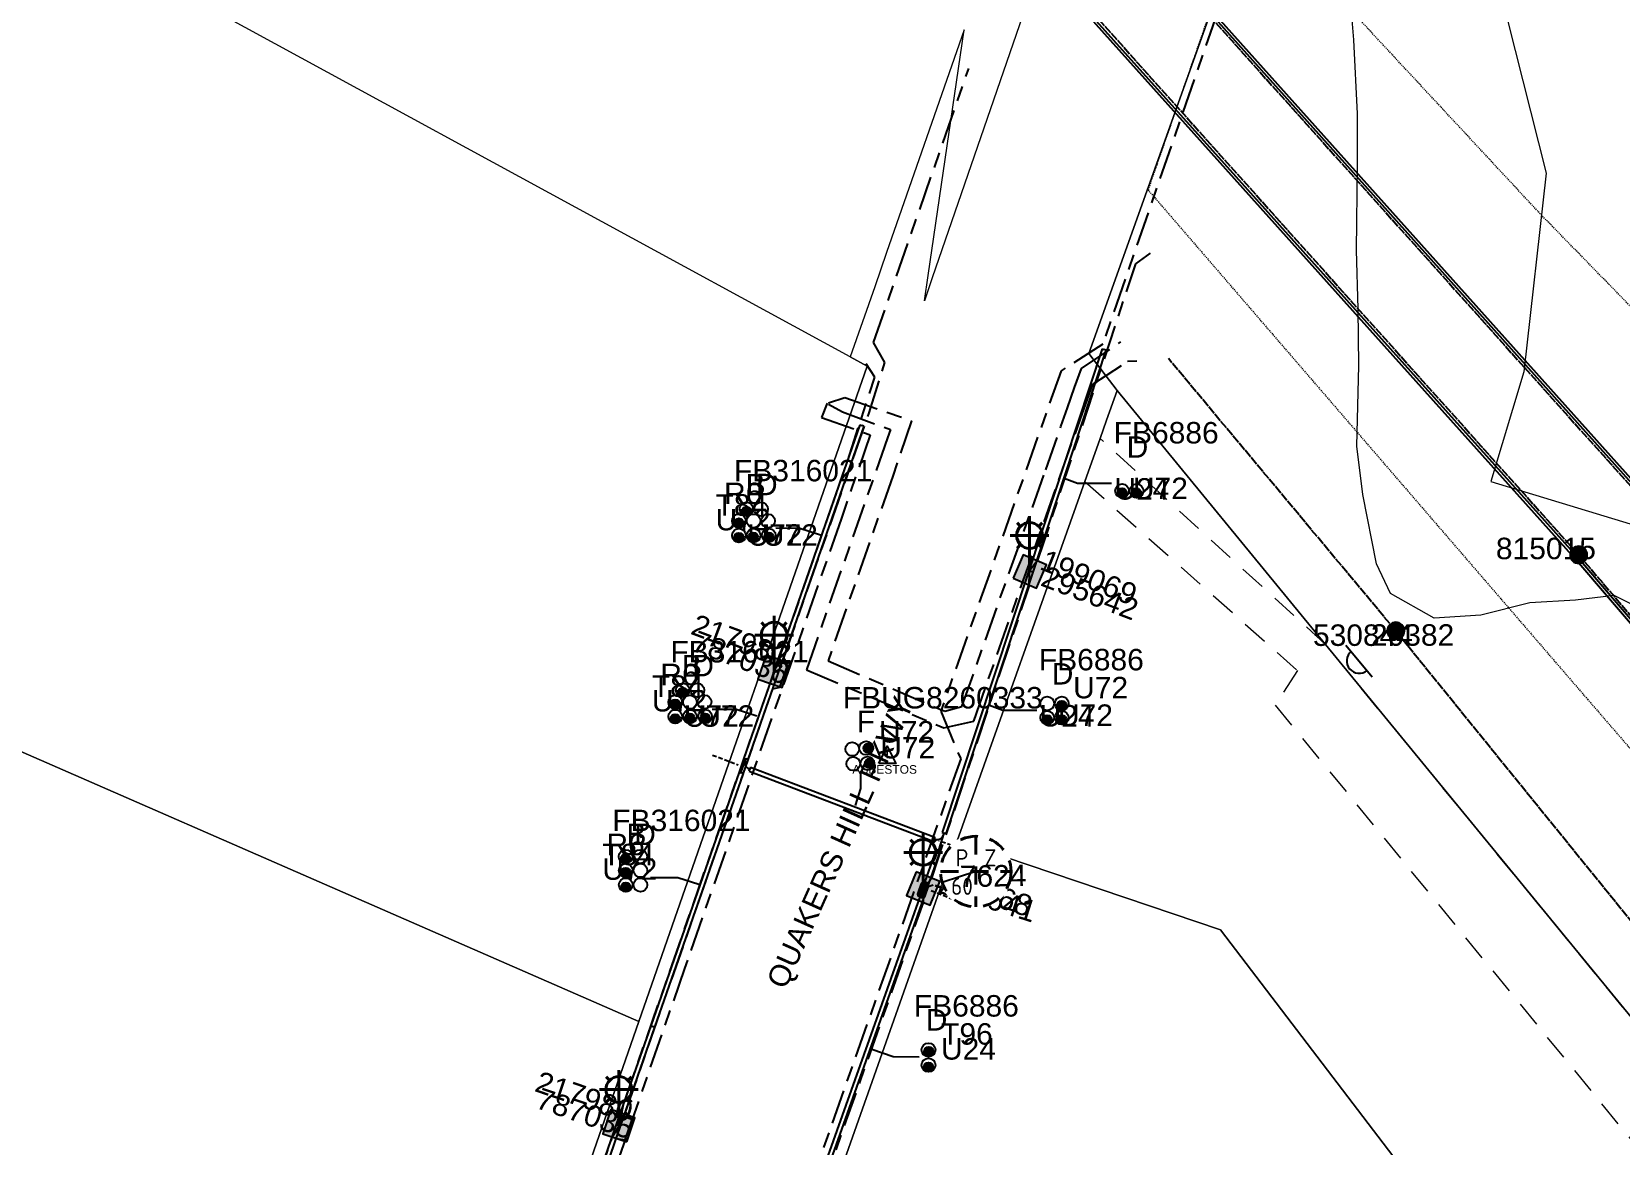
# Model space of a CAD drawing. Header units: metres. Extents: x 301341 to 310479, y 6262403 to 6265281.
# Drawn here: x 302866.3 to 303051.4, y 6264980 to 6265109.7 of the extents above; entities that cross this region are included whole.
import ezdxf
from ezdxf.enums import TextEntityAlignment as Align

# ---------------------------------------------------------------- set-up
doc = ezdxf.new("R2010")
doc.units = ezdxf.units.M
for name, pattern in [('Cable Exist OH', [1, 1, 0]), ('Cable Exist UG', [8.2, 4, -1.2, 1.8, -1.2]), ('Dash', [5, 3, -2]), ('DASHED', [0.75, 0.5, -0.25]), ('HIDDEN', [0.375, 0.25, -0.125]), ('HIDDEN2', [0.1875, 0.125, -0.0625])]:
    doc.linetypes.add(name, pattern=pattern)
doc.layers.get('0').update_dxf_attribs({"color": 6})
for name, color, linetype in [('_User_HV_Exist', 7, 'Continuous'), ('Duct_SP_EXT', 7, 'Continuous'), ('Equip_SL_EXT', 7, 'Continuous'), ('Equip_SP_HV_EXT', 7, 'Continuous'), ('Equip_SP_SL_EXT', 7, 'Continuous'), ('Mains_HV_EXT', 7, 'Continuous'), ('Mains_LV_EXT', 7, 'Continuous'), ('Mains_SL_EXT', 7, 'Continuous'), ('Mains_TR_EXT', 7, 'Continuous'), ('SupportsOH_SP_TR_HV_LV_SL_EXT', 7, 'Continuous'), ('SupportsUG_SP_LV_SL_EXT', 7, 'Continuous'), ('Trench_SP_EXT', 7, 'Continuous')]:
    doc.layers.add(name, color=color, linetype=linetype)
for name, color, linetype, lineweight in [('Cadastre Easements_SP_EXT', 9, 'Continuous', 5), ('Cadastre Land Parcels_SP_EXT', 9, 'Continuous', 5), ('Cadastre Other Property_SP_EXT', 9, 'HIDDEN', 5), ('Cadastre Roads_SP_EXT', 9, 'Continuous', 5)]:
    doc.layers.add(name, color=color, linetype=linetype, lineweight=lineweight)
doc.layers.add('UNKNOWN_FEATURES', color=1, linetype='DASHED', plot=False)
doc.styles.add('COLUMN_LABEL', font='arial.ttf')
doc.styles.add('iecARIAL', font='arial.ttf', dxfattribs={"height": 2})
doc.styles.add('iecNAME', font='times.ttf')
doc.styles.add('IESYMBOL1', font='isocp.shx')
doc.styles.add('POLE_LABEL', font='arial.ttf')
doc.styles.add('SLCP_LABEL', font='arial.ttf', dxfattribs={"height": 3.5})
doc.styles.get("Standard").update_dxf_attribs({"font": 'arial.ttf'})
doc.linetypes.add('Cable E OH', pattern='A,9.4,["E",Standard,S=1.7,R=0,X=0,Y=-1],0', length=9.4)
doc.linetypes.add('Cable P UG', pattern='A,6,-0.5,["P",Standard,S=1.7,R=0,X=0.5,Y=-1],-2.9', length=9.4)

# ---------------------------------------------------------------- blocks, each defined once
blk = doc.blocks.new('COLUMN_EXT')
blk.add_hatch(color=256).paths.add_polyline_path([(-1.49, 1.48), (-1.49, -1.49), (1.48, -1.49), (1.48, 1.48)])
blk.add_lwpolyline([(-1.49, -1.49), (1.48, -1.49), (1.48, 1.48), (-1.49, 1.48)], close=True)
for tag, height, style, flags, p in [('ASSET_NUM', 2.5, 'COLUMN_LABEL', 8, (2, 2)), ('STRUCTURE_PLANT_NUMBER', 0.2, 'POLE_LABEL', 9, (1.81, 0.03)), ('STREET_CODE', 0.2, 'COLUMN_LABEL', 9, (1.81, -0.2))]:
    blk.add_attdef(tag, text='', height=height, dxfattribs=dict(style=style, flags=flags)).set_placement(p, align=Align.MIDDLE_LEFT)
at = {"flags": 9}
for tag, p in [('COLUMN_TYPE', (1.81, -0.4)), ('OWNED_BY', (1.81, -0.6)), ('STATE', (1.81, -0.8)), ('USAGE', (1.81, -1)), ('STREETNAME', (1.81, -1.6)), ('SUBURB', (1.81, -1.8)), ('LEGEND', (1.81, -1.2)), ('LOCATION', (1.81, -1.4)), ('NOTES', (1.81, -2))]:
    blk.add_attdef(tag, text='', height=0.2, dxfattribs=at).set_placement(p, align=Align.MIDDLE_LEFT)
at = {"flags": 1}
blk.add_attdef('Z', (1.81, -2.35), '', height=0.2, dxfattribs=at)
blk = doc.blocks.new('DUCT_EXT')
blk.add_circle((0, 0.8), 0.8)
at = {"flags": 1}
blk.add_attdef('Z', (0, 0), '', height=0.2, dxfattribs=at)
at = {"flags": 9}
for tag, p in [('DUCT_CODE', (0, 0)), ('XSECT_TYPE', (0, -0.2)), ('STATE', (0, -0.6)), ('FB_REFERENCE', (0, -0.4)), ('NOTES', (0, -0.8))]:
    blk.add_attdef(tag, text='', height=0.2, dxfattribs=at).set_placement(p, align=Align.MIDDLE_LEFT)
blk = doc.blocks.new('SL_LANTERN_EXT')
at = {"lineweight": 40}
for p, q in [((-1.46, 5.68), (-1.06, 5.28)), ((0, 1.97), (0, 6.47)), ((1.46, 5.68), (1.06, 5.28)), ((-2.25, 4.22), (2.25, 4.22)), ((-1.46, 2.76), (-1.06, 3.16)), ((0, 0), (0, 2.72)), ((1.46, 2.76), (1.06, 3.16))]:
    blk.add_line(p, q, dxfattribs=at)
blk.add_circle((0, 4.22), 1.5, dxfattribs=at)
at = {"style": 'iecARIAL', "flags": 8}
blk.add_attdef('ASSET_NUM', (1.5, 1.5), '', height=2.5, dxfattribs=at)
for tag, p, height, flags in [('OPERATING_VOLTAGE', (0.98, -1.65), 0.2, 9), ('ORIENTATION', (0.98, -1.85), 0.2, 9), ('OWNED_BY', (0.98, -2.05), 0.2, 9), ('CONSTRUCTED_VOLTAGE', (0.98, -0.65), 0.2, 9), ('CONTROL_TYPE', (0.98, -0.85), 0.2, 9), ('LANTERN_PURPOSE', (0.98, -1.05), 0.2, 9), ('LANTERN_TYPE', (0.98, -1.25), 0.2, 9), ('NO_PHASES', (0.98, -1.45), 0.2, 9), ('LNUMBER', (2.18, -3.25), 2.5, 8), ('STATE', (0.98, -2.25), 0.2, 9), ('USAGE', (0.98, -2.45), 0.2, 9), ('CEXIST', (0.98, -2.65), 0.2, 9), ('CNEW', (0.98, -2.85), 0.2, 9), ('CNUMBER', (0.98, -3.05), 0.2, 9), ('CREMOVE', (0.98, -3.25), 0.2, 9), ('CREPLACE', (0.98, -3.45), 0.2, 9), ('LKINGHEIGHT', (0.98, -3.65), 0.2, 9), ('LBRACKET', (0.98, -3.85), 0.2, 9), ('LBRACKETVOCAB', (0.98, -4.05), 0.2, 9), ('LCATEGORY', (0.98, -4.25), 0.2, 9), ('LCHARGE1', (0.98, -4.45), 0.2, 9), ('LCHARGE1PERCENT', (0.98, -4.65), 0.2, 9), ('LCHARGE2', (0.98, -4.85), 0.2, 9), ('LCHARGE2PERCENT', (0.98, -5.05), 0.2, 9), ('LCHARGE3', (0.98, -5.25), 0.2, 9), ('LCHARGE3PERCENT', (0.98, -5.45), 0.2, 9), ('LEXIST', (0.98, -5.65), 0.2, 9), ('LLAMP', (0.98, -5.85), 0.2, 9), ('LLAMPVOCAB', (0.98, -6.05), 0.2, 9), ('LMAST', (0.98, -6.25), 0.2, 9), ('LMASTVOCAB', (0.98, -6.45), 0.2, 9), ('LNEW', (0.98, -6.65), 0.2, 9), ('LANTNUMBER', (0.98, -6.85), 0.2, 9), ('LOUTREACH', (0.98, -7.25), 0.2, 9), ('LOUTREACHVOCAB', (0.98, -7.45), 0.2, 9), ('STREETNAME', (0.98, -9.25), 0.2, 9), ('SUBURB', (0.98, -9.45), 0.2, 1), ('LRATECODE', (0.98, -7.65), 0.2, 9), ('LREMOVE', (0.98, -7.85), 0.2, 9), ('LREPLACE', (0.98, -8.05), 0.2, 9), ('LTYPE', (0.98, -8.25), 0.2, 9), ('LTYPEVOCAB', (0.98, -8.45), 0.2, 9), ('LEGEND', (0.98, -8.65), 0.2, 9), ('LOCATION', (0.98, -8.85), 0.2, 9), ('NOTES', (0.98, -9.05), 0.2, 9)]:
    blk.add_attdef(tag, p, '', height=height, dxfattribs=dict(flags=flags))
blk = doc.blocks.new('POLE_EXT')
blk.add_hatch(color=256).paths.add_polyline_path([(-1, 0, 1), (1, 0, 1)])
blk.add_lwpolyline([(-1, 0, 1), (1, 0, 1)], format="xyb", close=True)
for tag, height, flags, p in [('pNumber', 2.5, 8, (-17.84, 2.07)), ('OWNED_BY', 0.2, 9, (1.35, -0.4)), ('SPECIAL_USE', 0.2, 9, (1.35, -0.8)), ('STATE', 0.2, 9, (1.35, -1)), ('cLV', 0.2, 9, (1.35, -1.4)), ('hDepth', 0.2, 9, (1.35, -1.6)), ('hDia', 0.2, 9, (1.35, -1.8)), ('PARENT', 0.2, 9, (1.35, -0.6)), ('USAGE', 0.2, 9, (1.35, -1.2)), ('cHV', 0.2, 9, (1.35, -2)), ('cLinedev', 0.2, 9, (1.35, -3.4)), ('pExisting', 0.2, 9, (1.35, -3.8)), ('LBRACKET', 0.2, 9, (1.35, -2.2)), ('LExisting', 0.2, 9, (1.35, -2.4)), ('LANTNUMBER', 0.2, 9, (1.35, -2.6)), ('LOther', 0.2, 9, (1.35, -2.8)), ('LRemove', 0.2, 9, (1.35, -3)), ('LEGEND', 0.2, 9, (1.35, -3.2)), ('LOCATION', 0.2, 9, (1.35, -3.6)), ('pFooting', 0.2, 9, (1.35, -4.4)), ('pNew', 0.2, 9, (1.35, -4.6)), ('pRelocate', 0.2, 9, (1.35, -5)), ('pRemove', 0.2, 9, (1.35, -5.2)), ('pReplace', 0.2, 9, (1.35, -5.4)), ('pStay', 0.2, 9, (1.35, -5.6)), ('PFNUMBER', 0.2, 9, (1.35, -4)), ('NEWPFNUMBER', 0.2, 9, (1.35, -4.2)), ('pType', 0.2, 9, (1.35, -5.8)), ('cspan', 0.2, 9, (1.35, -6)), ('STREETNAME', 0.2, 9, (1.35, -6.2)), ('SUBURB', 0.2, 9, (1.35, -6.4)), ('OPERATED_BY', 0.2, 9, (1.36, -7.01)), ('NOTES', 0.2, 9, (1.35, -6.6)), ('MAINTAINED_BY', 0.2, 9, (1.36, -6.81))]:
    blk.add_attdef(tag, text='', height=height, dxfattribs=dict(flags=flags)).set_placement(p, align=Align.MIDDLE_LEFT)
at = {"style": 'POLE_LABEL'}
for tag, height, flags, p in [('ASSET_NUM', 2.5, 8, (2, 2)), ('STRUCTURE_PLANT_NUMBER', 0.2, 9, (1.35, 0.03)), ('STREET_CODE', 0.2, 9, (1.35, -0.2))]:
    blk.add_attdef(tag, text='', height=height, dxfattribs=dict(at, flags=flags)).set_placement(p, align=Align.MIDDLE_LEFT)
at = {"flags": 1}
blk.add_attdef('Z', (1.35, -7.33), '', height=0.2, dxfattribs=at)
blk = doc.blocks.new('SL_STJ_EXT')
h = blk.add_hatch(color=256)
edge = h.paths.add_edge_path()
edge.add_ellipse((-0.59, 0.13), major_axis=(0.226, 0.226), ratio=1, start_angle=45, end_angle=135)
edge.add_line((-0.91, 0.13), (-0.91, -0.13))
edge.add_ellipse((-0.59, -0.13), major_axis=(0.226, 0.226), ratio=1, start_angle=135, end_angle=225)
edge.add_line((-0.59, -0.45), (0.59, -0.45))
edge.add_ellipse((0.59, -0.13), major_axis=(-0.226, 0.226), ratio=1, start_angle=135, end_angle=225)
edge.add_line((0.91, -0.13), (0.91, 0.13))
edge.add_ellipse((0.59, 0.13), major_axis=(-0.226, 0.226), ratio=1, start_angle=225, end_angle=315)
edge.add_line((0.59, 0.45), (-0.59, 0.45))
blk.add_lwpolyline([(-0.91, 0.13), (-0.91, -0.13, 0.414214), (-0.59, -0.45), (0.59, -0.45, 0.414214), (0.91, -0.13), (0.91, 0.13, 0.414214), (0.59, 0.45), (-0.59, 0.45, 0.414214)], format="xyb", close=True)
at = {"flags": 1}
blk.add_attdef('Z', (0, 0), '', height=0.2, dxfattribs=at)
at = {"flags": 9}
for tag, p in [('ORIENTATION', (0, 0)), ('USAGE', (0, -0.2)), ('LEGEND', (0, -0.4)), ('NOTES', (0, -0.6))]:
    blk.add_attdef(tag, text='', height=0.2, dxfattribs=at).set_placement(p, align=Align.MIDDLE_LEFT)
blk = doc.blocks.new('WARNING_FEATURE_EXT')
at = {"color": 0}
blk.add_lwpolyline([(-0.99, 0), (0, 1.99), (1, 0)], close=True, dxfattribs=at)
at = {"color": 0, "insert": (0, 0.87), "char_height": 1.5, "attachment_point": 5, "line_spacing_factor": 1.5, "style": 'iecNAME'}
blk.add_mtext_dynamic_manual_height_columns('!', width=1.5, gutter_width=4, heights=[0], dxfattribs=at)
at = {"color": 0, "flags": 1}
for tag, p in [('STATE', (1.19, 2.01)), ('HAZMAT_ID', (1.19, 0.72))]:
    blk.add_attdef(tag, p, '', height=0.8, dxfattribs=at)
at = {"color": 0}
blk.add_attdef('WARNING_TYPE', text='', height=0.8, dxfattribs=at).set_placement((-4.07, -1.22), (4.88, -1.22), align=Align.ALIGNED)
at = {"color": 0, "flags": 1}
blk.add_attdef('WARNING_DESC', text='', height=0.8, dxfattribs=at).set_placement((1.19, -0.56), align=Align.MIDDLE_CENTER)
blk = doc.blocks.new('HV_USL_CLOSED_EXT')
blk.add_line((2.4, 5.5), (-2.4, 5.5))
blk.add_lwpolyline([(1.44, 5.5, 0.414214), (0, 6.94, 0.414214), (-1.44, 5.5)], format="xyb")
for tag, height, flags, p in [('ASSET_NUM', 2.5, 8, (2, 2)), ('STREET_CODE', 0.2, 9, (1.5, 0)), ('ACTUAL_STATUS', 0.2, 9, (1.5, -0.2)), ('CONSTRUCTED_VOLTAGE', 0.2, 9, (1.5, -0.4)), ('OPERATING_VOLTAGE', 0.2, 9, (1.5, -0.8)), ('ORIENTATION', 0.2, 9, (1.5, -1)), ('OWNED_BY', 0.2, 9, (1.5, -1.2)), ('OPERATED_BY', 0.2, 9, (1.5, -1.4)), ('STATE', 0.2, 9, (1.5, -1.8)), ('NO_PHASES', 0.2, 9, (1.5, -0.6)), ('MAINTAINED_BY', 0.2, 9, (1.5, -1.6)), ('SWITCH_TYPE', 0.2, 9, (1.5, -2)), ('STREETNAME', 0.2, 9, (1.5, -2.8)), ('SUBURB', 0.2, 9, (1.5, -3)), ('Z', 0.2, 1, (1.5, -3.6)), ('USAGE', 0.2, 9, (1.5, -2.2)), ('LEGEND', 0.2, 9, (1.5, -2.4)), ('LOCATION', 0.2, 9, (1.5, -2.6)), ('NOTES', 0.2, 9, (1.5, -3.2)), ('LABEL_ALIGNMENT', 0.2, 9, (1.5, -3.4))]:
    blk.add_attdef(tag, text='', height=height, dxfattribs=dict(flags=flags)).set_placement(p, align=Align.MIDDLE_LEFT)
blk = doc.blocks.new('CABLE_LARGE_EXT')
h = blk.add_hatch(color=256)
edge = h.paths.add_edge_path()
edge.add_arc((0, 0.55), 0.55, 0, 360)
blk.add_circle((0, 0.55), 0.55)
at = {"flags": 1}
blk.add_attdef('Z', (0, 0), '', height=0.2, dxfattribs=at)
at = {"flags": 9}
for tag, p in [('COND_CODE', (0, 0)), ('STATE', (0, -0.4)), ('XSECT_SIZE', (0, -0.6)), ('FB_REFERENCE', (0, -0.2)), ('NOTES', (0, -0.8))]:
    blk.add_attdef(tag, text='', height=0.2, dxfattribs=at).set_placement(p, align=Align.MIDDLE_LEFT)
blk = doc.blocks.new('SLCP_ZELL_EXT')
blk.add_wipeout([(-0.14, 4.3), (-0.4, 4.28), (-0.67, 4.25), (-0.94, 4.2), (-1.2, 4.13), (-1.46, 4.05), (-1.71, 3.95), (-1.95, 3.83), (-2.19, 3.7), (-2.42, 3.56), (-2.64, 3.4), (-2.85, 3.23), (-3.04, 3.04), (-3.23, 2.85), (-3.4, 2.64), (-3.56, 2.42), (-3.7, 2.19), (-3.83, 1.95), (-3.95, 1.71), (-4.05, 1.46), (-4.13, 1.2), (-4.2, 0.94), (-4.25, 0.67), (-4.28, 0.4), (-4.3, 0.14), (-4.3, -0.14), (-4.28, -0.4), (-4.25, -0.67), (-4.2, -0.94), (-4.13, -1.2), (-4.05, -1.46), (-3.95, -1.71), (-3.83, -1.95), (-3.7, -2.19), (-3.56, -2.42), (-3.4, -2.64), (-3.23, -2.85), (-3.04, -3.04), (-2.85, -3.23), (-2.64, -3.4), (-2.42, -3.56), (-2.19, -3.7), (-1.95, -3.83), (-1.71, -3.95), (-1.46, -4.05), (-1.2, -4.13), (-0.94, -4.2), (-0.67, -4.25), (-0.4, -4.28), (-0.14, -4.3), (0.14, -4.3), (0.4, -4.28), (0.67, -4.25), (0.94, -4.2), (1.2, -4.13), (1.46, -4.05), (1.71, -3.95), (1.95, -3.83), (2.19, -3.7), (2.42, -3.56), (2.64, -3.4), (2.85, -3.23), (3.04, -3.04), (3.23, -2.85), (3.4, -2.64), (3.56, -2.42), (3.7, -2.19), (3.83, -1.95), (3.95, -1.71), (4.05, -1.46), (4.13, -1.2), (4.2, -0.94), (4.25, -0.67), (4.28, -0.4), (4.3, -0.14), (4.3, 0.14), (4.28, 0.4), (4.25, 0.67), (4.2, 0.94), (4.13, 1.2), (4.05, 1.46), (3.95, 1.71), (3.83, 1.95), (3.7, 2.19), (3.56, 2.42), (3.4, 2.64), (3.23, 2.85), (3.04, 3.04), (2.85, 3.23), (2.64, 3.4), (2.42, 3.56), (2.19, 3.7), (1.95, 3.83), (1.71, 3.95), (1.46, 4.05), (1.2, 4.13), (0.94, 4.2), (0.67, 4.25), (0.4, 4.28), (0.14, 4.3)])
at = {"linetype": 'Dash', "lineweight": 40, "ltscale": 0.7}
for p, q in [((0, 4.11), (0, -4.11)), ((-4.11, 0), (4.11, 0))]:
    blk.add_line(p, q, dxfattribs=at)
blk.add_circle((0, 0), 4.11, dxfattribs=at)
at = {"lineweight": 40, "style": 'IESYMBOL1'}
for s, p in [('P', (-1.6, 0)), ('Z', (1.7, 0)), ('60', (-1.61, -3.31))]:
    blk.add_text(s, height=2, dxfattribs=at).set_placement(p, align=Align.BOTTOM_CENTER)
at = {"style": 'SLCP_LABEL'}
for tag, height, flags, p in [('ASSET_NUM', 2.5, 8, (2, 2)), ('STREET_CODE', 0.2, 9, (0, -0.2))]:
    blk.add_attdef(tag, text='', height=height, dxfattribs=dict(at, flags=flags)).set_placement(p, align=Align.MIDDLE_LEFT)
at = {"flags": 1}
blk.add_attdef('Z', (0, 0), '', height=0.2, dxfattribs=at)
at = {"flags": 9}
for tag, p in [('CONSTRUCTED_VOLTAGE', (0, -0.4)), ('CONTROL_TYPE', (0, -0.6)), ('OPERATING_VOLTAGE', (0, -1)), ('ORIENTATION', (0, -1.2)), ('OWNED_BY', (0, -1.4)), ('NO_PHASES', (0, -0.8)), ('USAGE', (0, -1.6)), ('LOCATION', (0, -1.8)), ('STATE', (0, -2)), ('NOTES', (0, -2.2))]:
    blk.add_attdef(tag, text='', height=0.2, dxfattribs=at).set_placement(p, align=Align.MIDDLE_LEFT)

msp = doc.modelspace()

# ---------------------------------------------------------------- linework, layer by layer
at = {"layer": '_User_HV_Exist', "linetype": 'Cable E OH'}
for points in [[(302602.42, 6265112.28), (302689.77, 6265173.12), (302750.43, 6265216.12), (302816.53, 6265262.44), (302903.08, 6265196.66), (302978.98, 6265139.91), (303054.64, 6265055.44), (303127.76, 6264970.53), (303196.49, 6264890.56), (303262.44, 6264813.95), (303394.95, 6264773.85), (303467.71, 6264751.92), (303530.28, 6264733.3), (303596.89, 6264832.68), (303650.22, 6264912.19)], [(303659.45, 6264905.95), (303605.32, 6264827.29), (303605.32, 6264827.29), (303534.25, 6264720.83), (303435.22, 6264750.26), (303324.01, 6264783.66), (303256.65, 6264803.13), (303188.08, 6264883.02), (303119.07, 6264963.16), (303046.1, 6265048.39), (302971.84, 6265131.22), (302896.18, 6265187.6), (302816.12, 6265248.3), (302756.69, 6265206.96), (302695.92, 6265164.14), (302611.45, 6265101.11), (302561.7, 6265020.73)]]:
    msp.add_lwpolyline(points, dxfattribs=at)
at = {"layer": '_User_HV_Exist', "linetype": 'Cable P UG'}
for points in [[(302602.65, 6265112.07), (302689.95, 6265172.88), (302750.61, 6265215.88), (302816.53, 6265262.06), (302902.9, 6265196.42), (302978.77, 6265139.68), (303054.42, 6265055.24), (303127.54, 6264970.34), (303196.27, 6264890.36), (303262.27, 6264813.69), (303394.87, 6264773.56), (303467.63, 6264751.63), (303530.41, 6264732.95), (303597.14, 6264832.51), (303650.46, 6264912.02)], [(303659.2, 6264906.12), (303605.08, 6264827.46), (303534.12, 6264721.18), (303435.31, 6264750.55), (303324.09, 6264783.95), (303256.81, 6264803.4), (303188.31, 6264883.21), (303119.3, 6264963.36), (303046.33, 6265048.59), (302972.04, 6265131.44), (302896.36, 6265187.84), (302816.13, 6265248.67), (302756.53, 6265207.21), (302695.75, 6265164.38), (302611.22, 6265101.31), (302561.44, 6265020.88)]]:
    msp.add_lwpolyline(points, dxfattribs=at)
at = {"layer": 'Cadastre Easements_SP_EXT', "linetype": 'Dash'}
msp.add_lwpolyline([(303391.27, 6264690.39), (303254.18, 6264745.69), (303254.12, 6264745.72), (303254.09, 6264745.73), (303252.86, 6264747.3), (303229.66, 6264776.17), (303227.88, 6264778.39), (303188.4, 6264827.54), (303064.33, 6264980.69), (303017.03, 6265038.37), (302990.78, 6265062.36), (302989, 6265057.34), (302989, 6265057.34), (303013.78, 6265035.32), (303011.2, 6265031.27), (303061.11, 6264970.33), (303061.14, 6264970.29), (303220.82, 6264773.32), (303222.72, 6264771.02), (303248.49, 6264739.15), (303253.07, 6264737.29), (303393.97, 6264679.92)], dxfattribs=at)
at = {"layer": 'Cadastre Land Parcels_SP_EXT', "linetype": 'Continuous'}
for points in [[(303244.12, 6265248.65), (303185.16, 6265240.47), (303144.96, 6265242.19), (303086.37, 6265198.11), (303073.22, 6265195.62), (303023.96, 6265160.17), (303036.41, 6265118.35), (303042.76, 6265093.26), (303040.17, 6265070.11), (303036.3, 6265057.34), (303055.6, 6265051.49), (303070.81, 6265045.45), (303073.92, 6265033.81), (303081.16, 6265036.84), (303110.3, 6265051.86), (303139.89, 6265052.58), (303163.86, 6265048.61), (303183.67, 6265042.36), (303203.8, 6265023.82)], [(303017.29, 6265150.12), (302989.47, 6265072.26), (302992.79, 6265067.95), (303017.04, 6265038.37), (303064.33, 6264980.69), (303188.4, 6264827.54)], [(303053.86, 6265042.45), (303050.69, 6265044.05), (303046.17, 6265043.51), (303040.85, 6265043.22), (303035.14, 6265041.78), (303029.71, 6265041.41), (303024.61, 6265044.3), (303024.61, 6265044.3), (303023, 6265047.74), (303021.41, 6265055.84), (303020.68, 6265061.46), (303020.92, 6265070.84), (303020.86, 6265077.45), (303020.67, 6265084.27), (303020.78, 6265094.21), (303020.77, 6265100.18), (303020.34, 6265108.78), (303019.43, 6265120)]]:
    msp.add_lwpolyline(points, dxfattribs=at)
for points in [[(302963.63, 6265070.79), (302961.67, 6265071.85), (302865.77, 6265124.07), (302800.47, 6265159.59), (302754.79, 6265184.43), (302746.16, 6265189.12), (302738.05, 6265193.54), (302713.06, 6265207.13), (302637.6, 6265248.17), (302636.64, 6265240.65), (302636.12, 6265227.06), (302638.55, 6265214.11), (302649.29, 6265202.18), (302654.77, 6265186.23), (302646.98, 6265170.13), (302627.65, 6265155.81), (302608.31, 6265141.69), (302616, 6265138.2), (302642.73, 6265126.09), (302831.42, 6265040.55), (302937.05, 6264994.43), (302963.63, 6265070.79)], [(302937.05, 6264994.43), (302831.42, 6265040.55), (302642.73, 6265126.09), (302616, 6265138.2), (302608.31, 6265141.69), (302576.07, 6265129.6), (302549.17, 6265121.84), (302531.02, 6265111.37), (302523.62, 6265089.89), (302530.93, 6265073.2), (302538.02, 6265057.66), (302539.42, 6265047.36), (302539.32, 6265046.84), (302546.4, 6265044.38), (302569.23, 6265036.43), (302572.06, 6265035.45), (302579.61, 6265032.82), (302827.4, 6264946.57), (302831.75, 6264945.12), (302910.47, 6264918.09), (302937.05, 6264994.43)], [(303061.11, 6264970.33), (303064.33, 6264980.69), (303017.03, 6265038.37), (302992.79, 6265067.95), (302991.53, 6265064.49), (302990.78, 6265062.36), (302989, 6265057.34), (302974.12, 6265015.49), (303004.82, 6265005.12), (303033.86, 6264967.03), (303052.26, 6264941.82), (303061.11, 6264970.33)], [(303033.86, 6264967.03), (303004.82, 6265005.12), (302974.12, 6265015.49), (302958.96, 6264972.49), (302994.09, 6264961.16), (302989.26, 6264946.48), (302989.17, 6264946.26), (302986.62, 6264938.71), (303020.53, 6264927.77), (303033.86, 6264967.03)]]:
    msp.add_lwpolyline(points, close=True, dxfattribs=at)
at = {"layer": 'Cadastre Other Property_SP_EXT', "linetype": 'HIDDEN2'}
msp.add_lwpolyline([(303386.9, 6264793.04), (303334.17, 6264808.18), (303284.74, 6264822.84), (303269.24, 6264827.75), (303229.24, 6264875.29), (303197.92, 6264911.59), (303173.71, 6264939.6), (303122.31, 6264999.05), (303094.14, 6265031.63), (303067.57, 6265062.39), (303042.08, 6265088.5), (303017.7, 6265114.71), (303007.88, 6265124.39), (303007.88, 6265124.39), (302996.37, 6265091.31), (303047.58, 6265031.97), (303111.34, 6264958.23), (303195.73, 6264860.6), (303249.17, 6264797.43), (303278.22, 6264788.19), (303330.15, 6264772.88), (303341.64, 6264769.8), (303404.31, 6264751.49)], dxfattribs=at)
at = {"layer": 'Cadastre Roads_SP_EXT', "linetype": 'Continuous'}
for points in [[(302958.96, 6264972.49), (302974.12, 6265015.49), (302989, 6265057.34), (302990.78, 6265062.36), (302991.53, 6265064.49), (302992.79, 6265067.95), (302989.47, 6265072.26), (303017.29, 6265150.12)], [(302986.27, 6265124.76), (302971.23, 6265081.05), (302970.31, 6265078.39), (302970.74, 6265081.34), (302974.94, 6265109.95), (302965.91, 6265084.03), (302964.52, 6265080.03), (302961.67, 6265071.85), (302963.63, 6265070.79), (302937.05, 6264994.43), (302910.47, 6264918.09), (302877.37, 6264823.06)]]:
    msp.add_lwpolyline(points, dxfattribs=at)
at = {"layer": 'Duct_SP_EXT'}
for p, q in [((302991.01, 6265072.79), (302982.47, 6265046.92)), ((302991.47, 6265072.64), (302982.93, 6265046.77)), ((302991.01, 6265072.79), (302991.24, 6265072.72)), ((302991.47, 6265072.64), (302991.24, 6265072.72)), ((302962.79, 6265063.94), (302952.81, 6265035.26)), ((302963.25, 6265063.78), (302953.26, 6265035.1)), ((302962.79, 6265063.94), (302963.02, 6265063.86)), ((302963.25, 6265063.78), (302963.02, 6265063.86)), ((302982.47, 6265046.92), (302972.38, 6265016.45)), ((302982.93, 6265046.77), (302972.83, 6265016.3)), ((302982.47, 6265046.92), (302982.7, 6265046.85)), ((302982.47, 6265046.92), (302982.7, 6265046.85)), ((302982.93, 6265046.77), (302982.7, 6265046.85)), ((302982.93, 6265046.77), (302982.7, 6265046.85)), ((302952.81, 6265035.26), (302949.27, 6265025.11)), ((302953.26, 6265035.1), (302949.73, 6265024.95)), ((302952.81, 6265035.26), (302953.03, 6265035.18)), ((302952.81, 6265035.26), (302953.03, 6265035.18)), ((302953.26, 6265035.1), (302953.03, 6265035.18)), ((302953.26, 6265035.1), (302953.03, 6265035.18)), ((302949.27, 6265025.11), (302949.5, 6265025.03)), ((302949.73, 6265024.95), (302949.5, 6265025.03)), ((302948.73, 6265023.48), (302938.43, 6264993.95)), ((302949.18, 6265023.32), (302938.88, 6264993.79)), ((302948.73, 6265023.48), (302948.95, 6265023.4)), ((302949.18, 6265023.32), (302948.95, 6265023.4)), ((302949.9, 6265023.6), (302949.98, 6265023.82)), ((302949.9, 6265023.6), (302971.35, 6265015.46)), ((302950.07, 6265024.05), (302949.98, 6265023.82)), ((302950.07, 6265024.05), (302971.52, 6265015.91)), ((302971.35, 6265015.46), (302971.44, 6265015.69)), ((302971.52, 6265015.91), (302971.44, 6265015.69)), ((302972.38, 6265016.45), (302972.61, 6265016.37)), ((302972.83, 6265016.3), (302972.61, 6265016.37)), ((302970.15, 6265009.96), (302971.74, 6265014.49)), ((302970.61, 6265009.81), (302972.19, 6265014.33)), ((302971.74, 6265014.49), (302971.97, 6265014.41)), ((302972.19, 6265014.33), (302971.97, 6265014.41)), ((302957.11, 6264973.15), (302970.19, 6265010.06)), ((302957.56, 6264972.99), (302970.64, 6265009.9)), ((302970.15, 6265009.96), (302970.38, 6265009.89)), ((302970.19, 6265010.06), (302970.41, 6265009.98)), ((302970.61, 6265009.81), (302970.38, 6265009.89)), ((302970.64, 6265009.9), (302970.41, 6265009.98)), ((302938.43, 6264993.95), (302934.41, 6264982.42)), ((302938.88, 6264993.79), (302934.87, 6264982.26)), ((302938.43, 6264993.95), (302938.65, 6264993.87)), ((302938.88, 6264993.79), (302938.65, 6264993.87)), ((302934.41, 6264982.42), (302925.33, 6264956.33)), ((302934.87, 6264982.26), (302925.78, 6264956.17)), ((302934.41, 6264982.42), (302934.64, 6264982.34)), ((302934.41, 6264982.42), (302934.64, 6264982.34)), ((302934.87, 6264982.26), (302934.64, 6264982.34)), ((302934.87, 6264982.26), (302934.64, 6264982.34))]:
    msp.add_line(p, q, dxfattribs=at)
for points in [[(302992.13, 6265057.1), (302988.16, 6265057.1), (302986.61, 6265057.68)], [(302953.01, 6265051.93), (302955.79, 6265051.92), (302958.21, 6265051.14)], [(302945.6, 6265030.83), (302948.38, 6265030.82), (302950.79, 6265030.04)], [(302983.41, 6265030.67), (302979.44, 6265030.67), (302977.89, 6265031.25)], [(302962.86, 6265023.61), (302962.86, 6265021.57), (302962.24, 6265019.6)], [(302938.39, 6265011.22), (302941.6, 6265011.21), (302944.02, 6265010.43)], [(302969.7, 6264990.29), (302966.69, 6264990.31), (302964.19, 6264991.19)]]:
    msp.add_lwpolyline(points, dxfattribs=at)
at = {"layer": 'Mains_HV_EXT', "linetype": 'Cable Exist UG'}
for points in [[(302959.13, 6265066.52), (302961.03, 6265067.12), (302968.83, 6265064.42), (302968.83, 6265064.42), (302966.62, 6265057.98), (302966.62, 6265057.98), (302959.09, 6265036.45), (302972.68, 6265030.58), (302974.68, 6265031.14), (302984.45, 6265058.7), (302986.21, 6265063.74), (302986.98, 6265065.92), (302987.82, 6265068.28), (302987.82, 6265068.28), (302988.6, 6265070.5), (302993.2, 6265073.6)], [(302959.16, 6265066.35), (302960.76, 6265065.46), (302966.35, 6265063.4), (302966.35, 6265063.4), (302966.01, 6265062.41), (302966.01, 6265062.41), (302956.56, 6265035.42), (302972.58, 6265028.63), (302972.58, 6265028.63), (302976.06, 6265029.44), (302986.14, 6265057.96), (302987.91, 6265062.99), (302988.68, 6265065.18), (302989.93, 6265068.68), (302993.99, 6265071.34), (302995.05, 6265071.41)], [(302958.97, 6265066.46), (302958.32, 6265064.8), (302964.01, 6265062.78), (302964.01, 6265062.78), (302960.6, 6265052.96), (302960.6, 6265052.96), (302942.38, 6265000.62), (302935.51, 6264980.9), (302935.51, 6264980.9), (302924.93, 6264950.2), (302918.01, 6264952.57), (302917.81, 6264950.75)]]:
    msp.add_lwpolyline(points, dxfattribs=at)
at = {"layer": 'Mains_HV_EXT', "linetype": 'Cable Exist OH'}
for points in [[(303025.24, 6265039.94), (302998.76, 6265071.65)], [(303081.74, 6264968.54), (303054.28, 6265004.1), (303025.19, 6265039.96)]]:
    msp.add_lwpolyline(points, dxfattribs=at)
at = {"layer": 'Mains_SL_EXT', "linetype": 'Cable Exist UG'}
for points in [[(302982.49, 6265046.86), (302983.58, 6265048.28), (302994.93, 6265082.7), (302996.66, 6265083.92)], [(302952.8, 6265035.22), (302953.38, 6265036.73), (302953.38, 6265036.73), (302961.39, 6265059.78), (302964.52, 6265069.5), (302963.51, 6265071.04)], [(302934.77, 6264982.25), (302935.26, 6264984.78), (302935.26, 6264984.78), (302952.15, 6265033.24), (302952.8, 6265035.22)], [(302957.08, 6264973.18), (302958.29, 6264974.58), (302970.19, 6265008.3), (302970.2, 6265009.95)], [(302913.17, 6264919.8), (302913.49, 6264922.36), (302913.49, 6264922.36), (302928.11, 6264964.16), (302928.28, 6264964.33), (302928.41, 6264965.1), (302933.81, 6264980.55), (302933.98, 6264981.06), (302934.77, 6264982.25)]]:
    msp.add_lwpolyline(points, dxfattribs=at)
at = {"layer": 'Trench_SP_EXT', "linetype": 'Cable Exist UG'}
for points in [[(302948.94, 6265023.42), (302949.52, 6265025.05)], [(302949.45, 6265024.92), (302949.38, 6265024.4), (302949.52, 6265024.09), (302949.76, 6265023.93), (302950.03, 6265023.82)], [(302971.38, 6265015.76), (302971.7, 6265015.65), (302971.91, 6265015.65), (302972.05, 6265015.68), (302972.21, 6265015.74), (302972.41, 6265015.94), (302972.58, 6265016.21)], [(302971.99, 6265014.4), (302972.63, 6265016.39)]]:
    msp.add_lwpolyline(points, dxfattribs=at)
at = {"layer": 'UNKNOWN_FEATURES'}
for points in [[(302945.62, 6265025.48), (302948.63, 6265024.32)], [(302975.59, 6265014.21), (302972, 6265015.46)], [(302973.65, 6265008.64), (302970.97, 6265009.69)]]:
    msp.add_lwpolyline(points, dxfattribs=at)

# ---------------------------------------------------------------- block references
at = {"layer": 'Duct_SP_EXT'}
for name, p in [('DUCT_EXT', (302993.35, 6265055.45)), ('CABLE_LARGE_EXT', (302993.35, 6265055.45)), ('DUCT_EXT', (302995.03, 6265055.45)), ('CABLE_LARGE_EXT', (302995.03, 6265055.45)), ('DUCT_EXT', (302949.58, 6265053.32)), ('CABLE_LARGE_EXT', (302949.58, 6265053.31)), ('DUCT_EXT', (302951.28, 6265053.32)), ('DUCT_EXT', (302948.71, 6265051.95)), ('CABLE_LARGE_EXT', (302948.71, 6265051.95)), ('DUCT_EXT', (302950.41, 6265051.95)), ('DUCT_EXT', (302952.1, 6265051.95)), ('DUCT_EXT', (302948.71, 6265050.25)), ('CABLE_LARGE_EXT', (302948.71, 6265050.25)), ('DUCT_EXT', (302950.41, 6265050.25)), ('CABLE_LARGE_EXT', (302950.38, 6265050.3)), ('DUCT_EXT', (302952.18, 6265050.27)), ('CABLE_LARGE_EXT', (302952.18, 6265050.3)), ('DUCT_EXT', (302942.16, 6265032.23)), ('DUCT_EXT', (302943.86, 6265032.23)), ('DUCT_EXT', (302941.29, 6265030.85)), ('CABLE_LARGE_EXT', (302941.29, 6265030.85)), ('CABLE_LARGE_EXT', (302942.16, 6265032.21)), ('DUCT_EXT', (302942.99, 6265030.85)), ('DUCT_EXT', (302944.69, 6265030.86)), ('DUCT_EXT', (302984.63, 6265030.68)), ('DUCT_EXT', (302986.31, 6265030.68)), ('DUCT_EXT', (302941.29, 6265029.15)), ('CABLE_LARGE_EXT', (302941.29, 6265029.15)), ('DUCT_EXT', (302942.99, 6265029.15)), ('CABLE_LARGE_EXT', (302942.97, 6265029.21)), ('DUCT_EXT', (302944.76, 6265029.17)), ('CABLE_LARGE_EXT', (302944.77, 6265029.21)), ('DUCT_EXT', (302984.63, 6265029.03)), ('CABLE_LARGE_EXT', (302984.63, 6265029.03)), ('DUCT_EXT', (302986.31, 6265029.02)), ('CABLE_LARGE_EXT', (302986.31, 6265030.68)), ('CABLE_LARGE_EXT', (302986.31, 6265029.02)), ('DUCT_EXT', (302935.5, 6265012.84)), ('CABLE_LARGE_EXT', (302935.5, 6265012.84)), ('DUCT_EXT', (302937.2, 6265012.84)), ('DUCT_EXT', (302935.52, 6265011.24)), ('CABLE_LARGE_EXT', (302935.52, 6265011.24)), ('DUCT_EXT', (302937.22, 6265011.24)), ('DUCT_EXT', (302935.52, 6265009.54)), ('CABLE_LARGE_EXT', (302935.52, 6265009.54)), ('DUCT_EXT', (302937.22, 6265009.54)), ('DUCT_EXT', (302970.79, 6264990.33)), ('CABLE_LARGE_EXT', (302970.83, 6264990.38)), ('DUCT_EXT', (302970.79, 6264988.56)), ('CABLE_LARGE_EXT', (302970.79, 6264988.56))]:
    msp.add_blockref(name, p, dxfattribs=at)
for name, p, rotation in [('DUCT_EXT', (302962.71, 6265026.17), 90), ('DUCT_EXT', (302964.33, 6265026.29), 90), ('CABLE_LARGE_EXT', (302964.33, 6265026.29), 90), ('DUCT_EXT', (302962.83, 6265024.47), 90.0424262841807), ('DUCT_EXT', (302964.48, 6265024.51), 90), ('CABLE_LARGE_EXT', (302964.48, 6265024.51), 90.03429859075965)]:
    msp.add_blockref(name, p, dxfattribs=dict(at, rotation=rotation))
ref = msp.add_blockref('WARNING_FEATURE_EXT', (302965.98, 6265024.51), dxfattribs=at)
ref.add_attrib('WARNING_TYPE', 'ASBESTOS', (302961.92, 6265023.3), dxfattribs={"layer": '0', "color": 2, "height": 1})
at = {"layer": 'Equip_SL_EXT', "rotation": 250.3740373197385}
msp.add_blockref('SL_STJ_EXT', (302970.16, 6265009.79), dxfattribs=at)
at = {"layer": 'Equip_SP_HV_EXT'}
ref = msp.add_blockref('HV_USL_CLOSED_EXT', (303025.19, 6265039.96), dxfattribs=dict(at, rotation=129.7713702426931))
ref.add_attrib('ASSET_NUM', '20382', dxfattribs={"layer": '0', "height": 2.5}).set_placement((303027.19, 6265040.71), align=Align.TOP_CENTER)
at = {"layer": 'Equip_SP_SL_EXT'}
ref = msp.add_blockref('SL_LANTERN_EXT', (302982.57, 6265046.83), dxfattribs=at)
ref.add_attrib('ASSET_NUM', '199069', dxfattribs={"layer": '0', "height": 2.5, "rotation": 338.2677, "style": 'iecARIAL'}).set_placement((302984.07, 6265048.33), align=Align.MIDDLE_LEFT)
ref = msp.add_blockref('SL_LANTERN_EXT', (302952.8, 6265035.22), dxfattribs=at)
ref.add_attrib('ASSET_NUM', '217981', dxfattribs={"layer": '0', "height": 2.5, "rotation": 339.5479, "style": 'iecARIAL'}).set_placement((302954.3, 6265036.72), align=Align.MIDDLE_RIGHT)
ref = msp.add_blockref('SL_LANTERN_EXT', (302970.16, 6265009.92), dxfattribs=at)
ref.add_attrib('ASSET_NUM', '199068', dxfattribs={"layer": '0', "height": 2.5, "rotation": 341.7397, "style": 'iecARIAL'}).set_placement((302971.66, 6265011.42), align=Align.MIDDLE_LEFT)
ref = msp.add_blockref('SL_LANTERN_EXT', (302934.71, 6264982.3), dxfattribs=at)
ref.add_attrib('ASSET_NUM', '217980', dxfattribs={"layer": '0', "height": 2.5, "rotation": 341.2982, "style": 'iecARIAL'}).set_placement((302936.21, 6264983.8), align=Align.MIDDLE_RIGHT)
at = {"layer": 'SupportsOH_SP_TR_HV_LV_SL_EXT'}
ref = msp.add_blockref('POLE_EXT', (303046.55, 6265048.79), dxfattribs=at)
ref.add_attrib('ASSET_NUM', '815015', dxfattribs={"layer": '0', "height": 2.5, "style": 'POLE_LABEL'}).set_placement((303048.55, 6265049.54), align=Align.MIDDLE_RIGHT)
ref = msp.add_blockref('POLE_EXT', (303025.24, 6265039.94), dxfattribs=at)
ref.add_attrib('ASSET_NUM', '530844', dxfattribs={"layer": '0', "height": 2.5, "style": 'POLE_LABEL'}).set_placement((303027.24, 6265040.69), align=Align.TOP_RIGHT)
at = {"layer": 'SupportsUG_SP_LV_SL_EXT'}
ref = msp.add_blockref('COLUMN_EXT', (302982.6, 6265046.85), dxfattribs=dict(at, rotation=336.8491160787199))
ref.add_attrib('ASSET_NUM', '295642', dxfattribs={"layer": '0', "height": 2.5, "rotation": 339.1455, "style": 'COLUMN_LABEL'}).set_placement((302984.6, 6265047.6), align=Align.TOP_LEFT)
ref = msp.add_blockref('COLUMN_EXT', (302952.8, 6265035.22), dxfattribs=dict(at, rotation=251.3018925746371))
ref.add_attrib('ASSET_NUM', '787036', dxfattribs={"layer": '0', "height": 2.5, "rotation": 339.5479, "style": 'COLUMN_LABEL'}).set_placement((302954.8, 6265035.97), align=Align.TOP_RIGHT)
ref = msp.add_blockref('COLUMN_EXT', (302970.17, 6265009.92), dxfattribs=dict(at, rotation=247.9993016685123))
ref.add_attrib('ASSET_NUM', '295641', dxfattribs={"layer": '0', "height": 2.5, "rotation": 342.3216, "style": 'COLUMN_LABEL'}).set_placement((302972.17, 6265010.67), align=Align.MIDDLE_LEFT)
ref = msp.add_blockref('COLUMN_EXT', (302934.71, 6264982.3), dxfattribs=dict(at, rotation=71.29822102947043))
ref.add_attrib('ASSET_NUM', '787035', dxfattribs={"layer": '0', "height": 2.5, "rotation": 341.2982, "style": 'COLUMN_LABEL'}).set_placement((302936.71, 6264983.05), align=Align.TOP_RIGHT)

# ---------------------------------------------------------------- texts
at = {"layer": 'Cadastre Roads_SP_EXT'}
msp.add_text('QUAKERS HILL PKWY', height=2.5, rotation=65.8209, dxfattribs=at).set_placement((302954.12, 6264998.06))
at = {"layer": 'Duct_SP_EXT'}
for s, p in [('FB6886', (302992.37, 6265061.77)), ('D', (302993.88, 6265060.11)), ('FB316021', (302948.13, 6265057.36)), ('B', (302949.48, 6265055.72)), ('D', (302950.69, 6265055.74)), ('U24', (302992.45, 6265055.23)), ('U72', (302994.61, 6265055.29)), ('R6', (302946.97, 6265054.71)), ('T84', (302945.98, 6265053.35)), ('U72', (302945.98, 6265051.65)), ('U72', (302949.69, 6265049.86)), ('U72', (302951.49, 6265049.86)), ('FB316021', (302940.72, 6265036.26)), ('FB6886', (302983.65, 6265035.34)), ('R6', (302939.55, 6265033.61)), ('B', (302942.06, 6265034.62)), ('D', (302943.27, 6265034.64)), ('D', (302985.15, 6265033.69)), ('T84', (302938.56, 6265032.25)), ('U72', (302987.64, 6265032.08)), ('U72', (302938.56, 6265030.55)), ('FBUG8260333', (302960.81, 6265030.9)), ('U72', (302942.28, 6265028.77)), ('U72', (302944.08, 6265028.77)), ('F', (302962.43, 6265028.14)), ('U24', (302983.73, 6265028.8)), ('U72', (302985.88, 6265028.87)), ('U72', (302965.03, 6265026.93)), ('U72', (302965.17, 6265025.09)), ('FB316021', (302933.95, 6265016.61)), ('B', (302935.6, 6265014.99)), ('D', (302936.5, 6265014.99)), ('R6', (302933.27, 6265013.81)), ('T84', (302932.79, 6265012.64)), ('U72', (302932.79, 6265010.94)), ('FB6886', (302969.09, 6264995.01)), ('D', (302970.47, 6264993.38)), ('T96', (302972.26, 6264991.74)), ('U24', (302972.25, 6264990))]:
    msp.add_text(s, height=2.5, dxfattribs=at).set_placement(p)

# ---------------------------------------------------------------- next in the draw order: block references
at = {"layer": 'Equip_SL_EXT'}
ref = msp.add_blockref('SLCP_ZELL_EXT', (302976.3, 6265011.9), dxfattribs=at)
ref.add_attrib('ASSET_NUM', '7624', dxfattribs={"layer": '0', "height": 2.5, "rotation": 1, "style": 'SLCP_LABEL'}).set_placement((302978.3, 6265012.65), align=Align.TOP_CENTER)

# ---------------------------------------------------------------- next in the draw order: linework, layer by layer
at = {"layer": 'Mains_HV_EXT', "linetype": 'Cable Exist UG'}
msp.add_lwpolyline([(303009.76, 6265127.41), (302991.09, 6265073.34), (302986.24, 6265070.22), (302972.22, 6265030.59), (302974.54, 6265025.03), (302944.18, 6264939.02), (302917.21, 6264948.8)], dxfattribs=at)
at = {"layer": 'Mains_LV_EXT', "linetype": 'Cable Exist UG'}
msp.add_lwpolyline([(302870.73, 6264798.11), (302891.22, 6264856.87), (302892.48, 6264856.84), (302893.31, 6264859.21), (302892.32, 6264860.02), (302912.64, 6264918.29), (302913.85, 6264918.22), (302914.62, 6264920.44), (302913.77, 6264921.52), (302928.55, 6264963.89), (302928.74, 6264964.09), (302928.89, 6264964.98), (302934.41, 6264980.81), (302935.45, 6264980.65), (302936.24, 6264982.92), (302935.48, 6264983.87), (302952.65, 6265033.17), (302953.48, 6265033.39), (302954.39, 6265036), (302953.92, 6265036.78), (302963.85, 6265065.23), (302965.71, 6265071.19), (302964.37, 6265073.53), (302975.49, 6265105.46)], dxfattribs=at)
at = {"layer": 'Mains_SL_EXT', "linetype": 'Cable Exist UG'}
for points in [[(302970.25, 6265009.88), (302971.21, 6265011.25), (302971.21, 6265011.25), (302982.52, 6265045.1), (302982.56, 6265046.8)], [(302976.3, 6265011.9), (302970.16, 6265009.92)]]:
    msp.add_lwpolyline(points, dxfattribs=at)
at = {"layer": 'Mains_TR_EXT', "linetype": 'Cable Exist OH'}
for points in [[(302816.13, 6265249.04), (302896.54, 6265188.08), (302972.24, 6265131.67), (303046.55, 6265048.79), (303119.53, 6264963.55), (303188.54, 6264883.41), (303256.98, 6264803.66)], [(302978.57, 6265139.46), (303054.19, 6265055.04), (303127.31, 6264970.14), (303196.04, 6264890.17), (303262.1, 6264813.43)]]:
    msp.add_lwpolyline(points, dxfattribs=at)

doc.saveas('drawing.dxf')
